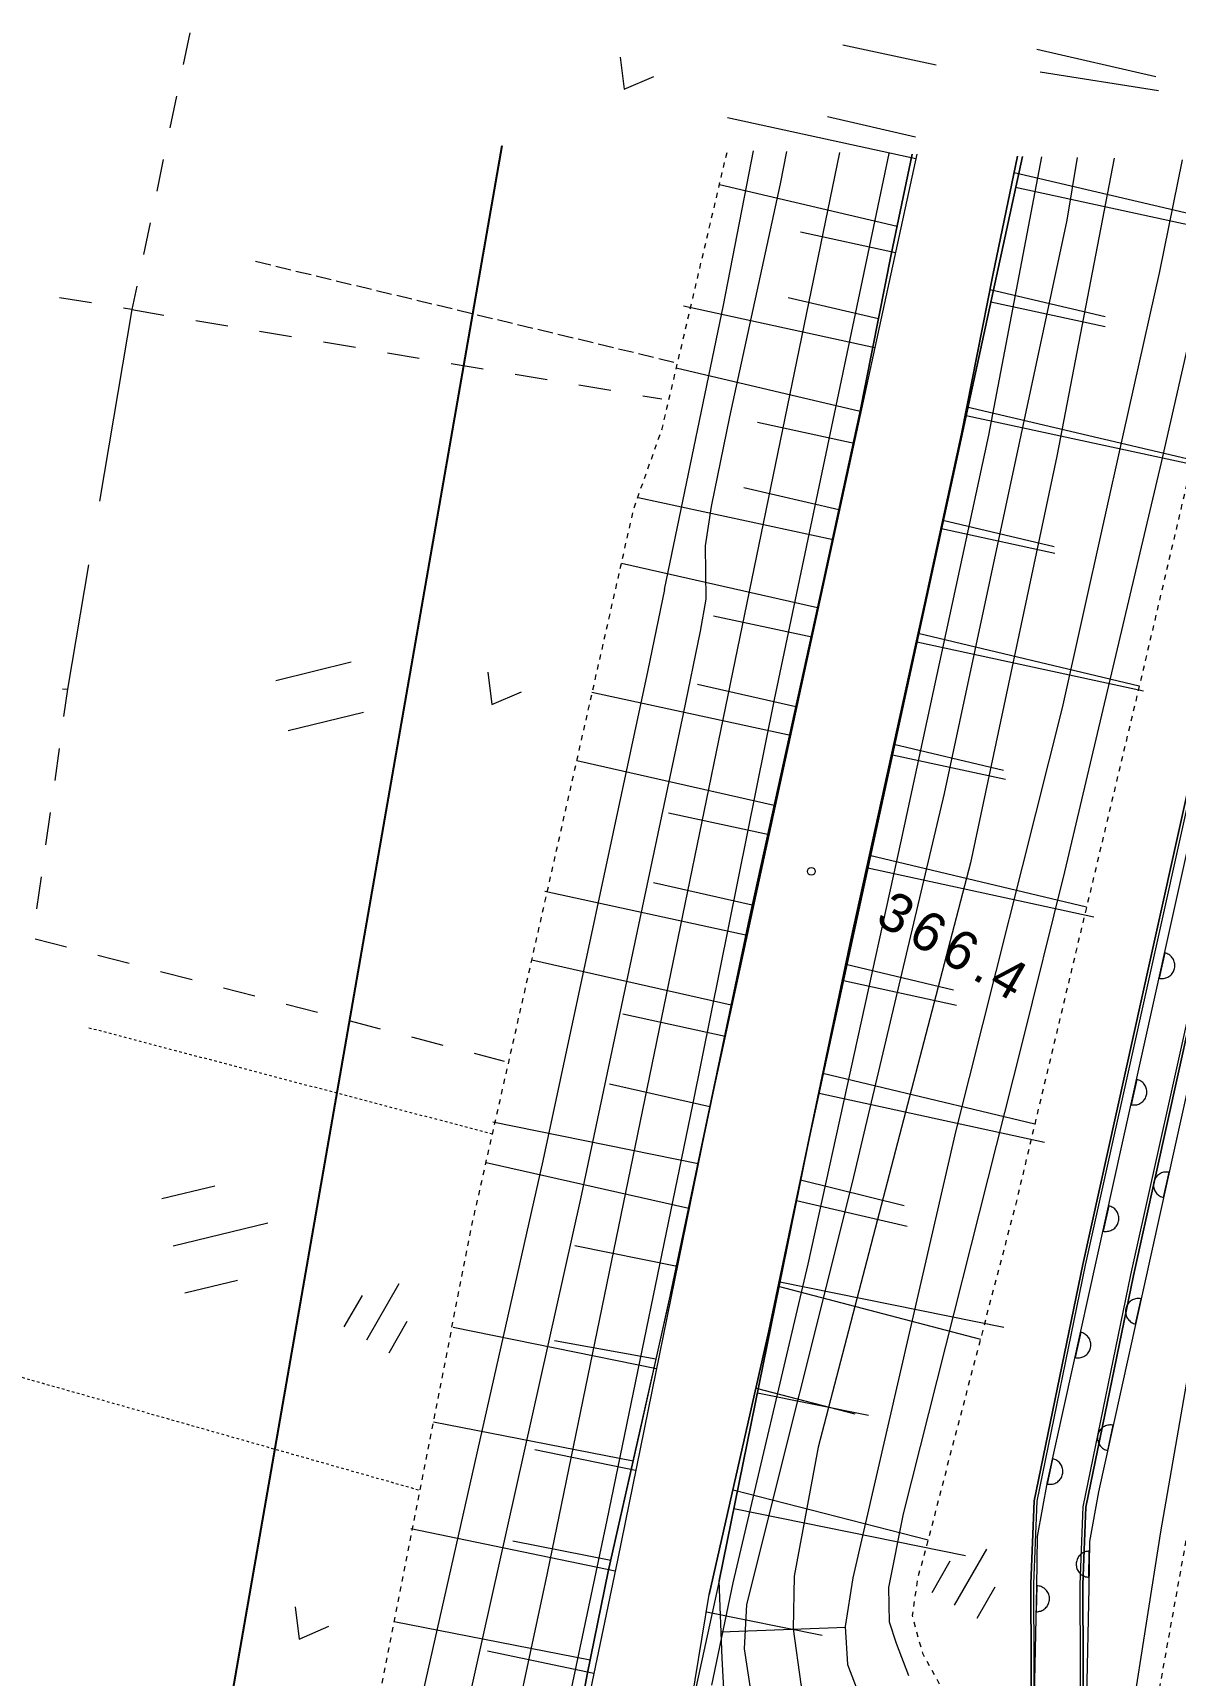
# Model space of a CAD drawing. Header units: millimetres. Extents: x -256476 to 341554, y -216330 to 457415.
# Drawn here: x -131271 to -87194, y 370672 to 434069 of the extents above; entities that cross this region are included whole.
import ezdxf

# ---------------------------------------------------------------- set-up
doc = ezdxf.new("R2010")
doc.units = ezdxf.units.MM
doc.header["$LTSCALE"] = 400
for name, pattern in [('561019', [1, 0.5, -0.5]), ('56301', [0.5, 0.25, -0.25]), ('56302', [2, 1.5, -0.5])]:
    doc.linetypes.add(name, pattern=pattern)
doc.layers.get('Defpoints').update_dxf_attribs({"color": 153})
doc.layers.add('D-BGD', color=7, linetype='Continuous', lineweight=13)
doc.layers.add('●予備設計_LP横断', color=7, linetype='Continuous', lineweight=13)
doc.styles.add('Style-WORKING', font='WORKING.shx')
doc.linetypes.add('56111', pattern='A,1.25,[30,dgnlstyle-dm500.shx,S=0.004,R=0,X=0,Y=0],1.25', length=2.5)
doc.linetypes.add('56130', pattern='A,1,-0.375,[44,dgnlstyle-dm500.shx,S=0.0012,R=0,X=0,Y=0],-0.375', length=1.75)

# ---------------------------------------------------------------- blocks, each defined once
blk = doc.blocks.new('M6334')
at = {"layer": '●予備設計_LP横断', "linetype": 'Continuous', "lineweight": 9}
for p, q in [((0, -1.25), (0, 1.25)), ((-1, -1.25), (-1, 0.15)), ((1, -1.25), (1, 0.15))]:
    blk.add_line(p, q, dxfattribs=at)
blk = doc.blocks.new('M6313')
at = {"layer": '●予備設計_LP横断', "linetype": 'Continuous', "lineweight": 9, "flags": 128}
blk.add_lwpolyline([(-0.75, 0), (0, -1), (0.75, 0)], dxfattribs=at)
blk = doc.blocks.new('M7312')
at = {"layer": '●予備設計_LP横断', "linetype": 'Continuous', "lineweight": 20}
blk.add_circle((0, -0.001), 0.15, dxfattribs=at)

msp = doc.modelspace()

# ---------------------------------------------------------------- linework, layer by layer
at = {"layer": 'D-BGD', "linetype": 'Continuous'}
for p, q in [((-125215.2, 434068.6, 363166), (-125470.3, 432846.1, 363120)), ((-96420, 432815.9), (-100021.3, 433594.1)), ((-92524.1, 433439.3), (-87938.6, 432385.4)), ((-92398.2, 432568.7), (-87830.6, 431846.3)), ((-125726, 431622.8, 363075), (-125981.1, 430400.3, 363030)), ((-97203.2, 429206), (-104462.7, 430783.6)), ((-97212.9, 430035.7), (-100612.8, 430832.1)), ((-126236.8, 429177, 362985), (-126492.8, 427955, 362939)), ((-93408.2, 428680.9), (-84416.8, 426569.7)), ((-97922.7, 426590), (-104779.6, 428199.4)), ((-93347.3, 428108.3), (-84432.8, 426179.2)), ((-126748.5, 426731.7, 362894), (-127003.6, 425509.2, 362849)), ((-97987.7, 425573.7), (-101645.9, 426373.1)), ((-94335.4, 424160.9), (-89896.2, 423119)), ((-129003.5, 423641.4, 362805), (-130237, 423845.2, 362833)), ((-98787.1, 421915.5), (-106170.6, 423518.2)), ((-98639.6, 423022.7), (-102123.2, 423840.5)), ((-94307.4, 423688.9), (-89888, 422728.8)), ((-127447.9, 423383.9, 362770), (-128700, 415990.4, 362609)), ((-127447.9, 423383.9, 362770), (-126215.5, 423176.1, 362806)), ((-124984, 422968.8, 362841), (-123751.6, 422761, 362877)), ((-122519.2, 422553.2, 362912), (-121286.8, 422345.4, 362948)), ((-120055.3, 422138.1, 362983), (-118823, 421930.3, 363019)), ((-117590.6, 421722.5, 363054), (-116359.1, 421515.2, 363090)), ((-115126.7, 421307.4, 363126), (-113894.3, 421099.6, 363161)), ((-99349.1, 419453.9), (-106441.5, 421118.6)), ((-112661.9, 420891.8, 363197), (-111430.4, 420684.5, 363232)), ((-110198, 420476.7, 363268), (-108965.7, 420268.9, 363303)), ((-107734.6, 420060.8, 363339), (-107005.7, 419938.2, 363360)), ((-95261.2, 419300.5), (-86488.1, 417406.5)), ((-95234.4, 419635.3), (-86525.2, 417590.3)), ((-99584.1, 418221.3), (-103309.3, 419024.6)), ((-100387.5, 414496.1), (-107917.2, 416125.2)), ((-100166.3, 415660.7), (-103835.1, 416505)), ((-96160.5, 415262.3), (-91861.2, 414244.8)), ((-96205.1, 414929.4), (-91834.1, 413985.6)), ((-129117.3, 413526.6, 362555), (-129929.9, 408731.8, 362450)), ((-100988.7, 411868.5), (-108561.2, 413579.1)), ((-101210.7, 410736.2), (-105006.6, 411557)), ((-97108.3, 410893.9), (-88576.9, 408859.8)), ((-97157.7, 410563.4), (-88420.5, 408666.9)), ((-121896.8, 409074), (-118982.3, 409784)), ((-101827.2, 408055.8), (-105624.3, 408913.6)), ((-102031.6, 406940.3), (-109702.6, 408604.6)), ((-121422.9, 407131.4), (-118508.3, 407841.4)), ((-130253.3, 406443.5, 362405), (-130427.4, 405205.6, 362380)), ((-98049.9, 406612.3), (-93821.7, 405604.2)), ((-102665.7, 404243.2), (-110281.6, 405963.6)), ((-98096.6, 406201), (-93739.2, 405253.4)), ((-130602.3, 403968.2, 362356), (-130777.3, 402730.7, 362331)), ((-102863.7, 403104.8), (-106738.9, 403948.2)), ((-98991.6, 402330.7), (-90610, 400332.3)), ((-130952.2, 401493.3, 362307), (-131126.3, 400255.4, 362282)), ((-99049.1, 401834.9), (-90329.3, 399948.4)), ((-103707.1, 399229.6), (-111519.4, 400928.9)), ((-103512.8, 400391.7), (-107322.9, 401252.6)), ((-131175.9, 399101.6, 362261), (-129966.3, 398785.8, 362272)), ((-128757.3, 398469.2, 362284), (-127548.6, 398153.9, 362295)), ((-104324.9, 396532.7), (-112019.4, 398270.9)), ((-126339.1, 397838.2, 362306), (-125129.6, 397522.4, 362317)), ((-99906.7, 398122.6), (-95749.1, 397131.7)), ((-123920, 397206.6, 362329), (-122710.5, 396890.8, 362340)), ((-99991.7, 397486.1), (-95634.3, 396538.5)), ((-121501, 396575.1, 362351), (-120291.5, 396259.3, 362363)), ((-119082.4, 395942.6, 362374), (-117872.9, 395626.9, 362385)), ((-104556.8, 395323.4), (-108502.6, 396184.3)), ((-116663.4, 395311.1, 362397), (-115454.7, 394995.8, 362408)), ((-114245.2, 394680, 362419), (-113082.9, 394376.4, 362430)), ((-100787.6, 393907.2), (-92607, 391956.7)), ((-105145, 392609.8), (-109023.6, 393486)), ((-100934.3, 393137.4), (-92236.8, 391252.2)), ((-105603.7, 390411.8), (-113524.2, 392023.4)), ((-105965.1, 388687), (-113785.3, 390453.6)), ((-126294, 389071.5), (-124253.8, 389566.6)), ((-101646.8, 389795.9), (-97651.9, 388798.3)), ((-101806.9, 388990.6), (-97532.7, 387998.6)), ((-125852, 387249.9), (-122207.8, 388135.6)), ((-106407.7, 386444.7), (-110352.4, 387247.4)), ((-125409.6, 385426.9), (-123368.9, 385923)), ((-102506, 385684.5), (-94707.1, 383644.9)), ((-102441.3, 385860.3), (-93807.9, 384104.3)), ((-107210.3, 382500), (-115046.5, 384097.7)), ((-107229.3, 382867.2), (-111145.9, 383582.7)), ((-103365.8, 381753.7), (-99547.3, 380764.5)), ((-103313, 381574.7), (-99027.3, 380702.9)), ((-108105.2, 378933.6), (-115814.2, 380442.4)), ((-108011.6, 378577.5), (-111903.1, 379372.6)), ((-104254.2, 377829.1), (-96721.9, 375899.4)), ((-104222.4, 377103), (-95287.8, 375289.2)), ((-108798, 374681.1), (-116689.9, 376322.4)), ((-108972.1, 375102.8), (-112752.4, 375842)), ((-105279.3, 373116.5), (-100818.3, 372209.8)), ((-109767.8, 371256.7), (-117322.6, 372735.4)), ((-104709.6, 372342.6), (-99896.5, 372528.8)), ((-109623, 370737.7), (-113721.4, 371594))]:
    msp.add_line(p, q, dxfattribs=at)
at = {"layer": 'D-BGD', "linetype": '56302'}
msp.add_line((-122676.1, 425250.1), (-106392.5, 421326.2), dxfattribs=at)
at = {"layer": 'D-BGD', "linetype": '561019', "flags": 128}
for points in [[(-157580.1, 125910.2), (-157662.6, 125654.3), (-157927, 125491.4), (-158092.5, 125556.5), (-158207, 125730.7), (-158439.4, 126833.2), (-159511.3, 135469.2), (-159906.5, 138636.4), (-160251.1, 141394), (-161250.3, 145274.1), (-162280.6, 147826), (-163349.8, 149301.1), (-163504.5, 153275.9), (-163772, 160128.8), (-163374.4, 170014.7), (-162501.2, 182389.7), (-162293.5, 185331.6), (-161610.7, 190135.3), (-159747.5, 203249.3), (-156579.4, 221721.7), (-152756.9, 239111), (-147692.1, 259980), (-144297.4, 274488.2), (-138728.7, 293328.2), (-132607.9, 310939.6), (-128030, 329396.4), (-125391.2, 340793.5), (-121737.6, 355978.7), (-121476.6, 357062.9), (-118161.7, 368448.4), (-114305.1, 388152.6), (-108075.5, 415729.5), (-107956.7, 416062.6), (-106990.1, 418781.5), (-104465.4, 429538.2)], [(-83820.8, 429108.3), (-88463.1, 409337.3), (-91429, 396897.6), (-93368.3, 388764.1), (-96204.8, 377917.9), (-96743.6, 375814.6), (-97137, 374387.8), (-97340.3, 372978.7), (-96945.3, 371518.7), (-94983.7, 367964.3), (-94586.1, 367020.6), (-94344.5, 365859.8), (-93860.2, 363254.9), (-93212.1, 359761.2), (-94532.6, 354574.3), (-97988.1, 342366.4), (-102007.2, 328399.3), (-106471.6, 312720.5), (-110552.4, 298401.4), (-110612.6, 298174.2), (-111251.7, 295772.1), (-111552.9, 292338.5), (-112747.2, 292084.9), (-113321.4, 291962.8)], [(8612.4, 341090.3), (8399.8, 339984.1), (8256.4, 339234.9), (-4069.2, 340850.2), (-29590.4, 344642.1), (-49525.1, 347515.9), (-70926.3, 350900.4), (-87686.9, 353639.3), (-87703, 353647.4), (-88276.6, 353929.9), (-88701.7, 354576.8), (-88874.4, 355753.3), (-88412.6, 366690.1), (-84658.4, 387622.7), (-80197.7, 416157.5), (-79753.7, 416560.9), (-78400.7, 416663.2), (-71176.3, 415213.1), (-57650.5, 412497.2), (-49694.1, 410562.9), (-50114.4, 409281.9), (-50216.2, 408972.4)]]:
    msp.add_lwpolyline(points, dxfattribs=at)
at = {"layer": 'D-BGD', "linetype": 'Continuous', "flags": 128}
for points in [[(-97345.9, 429389.9), (-98145, 425510.7), (-99359.7, 419400.3), (-100758.4, 412915.7), (-103621.2, 399898.8), (-106359.1, 386802.1), (-107844.2, 380086.9), (-109070.2, 374669.2), (-109882.6, 370695.4), (-110735.9, 366102.7), (-112183.6, 359119.2), (-114599.4, 349115.4), (-119388, 331759), (-123075, 318865.2), (-123827.9, 316231), (-129344.4, 297688.6), (-134447.6, 279929.3)], [(-109070.2, 374669.2), (-106775.5, 384809.5), (-103621.2, 399898.8), (-100758.4, 412915.7), (-99359.7, 419400.3), (-98145, 425510.7), (-97345.9, 429389.9)], [(-106250.4, 367195.8), (-105169.5, 373785.8), (-102866.7, 383958.3), (-99710.7, 399060.5), (-96851, 412064.1), (-95442.4, 418588), (-94224.8, 424717.6), (-93279.6, 429305.3)], [(-93279.6, 429305.3), (-94224.8, 424717.6), (-95442.4, 418588), (-96851, 412064.1), (-99710.7, 399060.5), (-102866.7, 383958.3), (-105169.5, 373785.8)], [(-80316.3, 429035.3), (-83225.6, 419032.9), (-85429.9, 410562.7), (-88154, 398266.6), (-90760.3, 386518.7), (-92636.1, 377404.1), (-92759.4, 374203.8), (-92717.3, 364821.8), (-93212.1, 359761.2), (-94532.6, 354574.3), (-97988.1, 342366.4), (-102007.2, 328399.3), (-103377.1, 323588), (-103855.6, 321906.8), (-106471.6, 312720.5), (-110221.6, 299560.8), (-110211.6, 299301.3), (-110185.3, 298636.7), (-109800.3, 298469.7), (-108853.3, 298060.3), (-108504.5, 298566.8), (-108369.4, 298763.7)], [(-108023.5, 299977.8), (-104548.5, 312173.3), (-100084.7, 327849.1), (-96611.2, 339919.7), (-96064.6, 341817.8), (-94717.8, 346576.7), (-92601.1, 354055.7), (-91236.5, 359415.7), (-90716.7, 364728.4), (-90759.4, 374169.5), (-90644.6, 377162.5), (-88804.6, 386100.5), (-86201, 397833.7), (-83485.6, 410094.5), (-81730.3, 416834.3), (-81296.6, 418502), (-78245.3, 428992.2)], [(-114599.4, 349115.4), (-112183.6, 359119.2), (-110735.9, 366102.7), (-109882.6, 370695.4), (-109070.2, 374669.2)], [(-106503, 346931), (-105103.3, 353818.7), (-104778.2, 356252.4), (-104645.1, 357457.3), (-104699.3, 359353.6), (-104985.3, 360521.5), (-106228.9, 365461.4), (-106250.4, 367195.8), (-105169.5, 373785.8)]]:
    msp.add_lwpolyline(points, dxfattribs=at)
for points, elevation in [([(-128877.5, 279335.5), (-123997, 295030), (-118639.8, 310546.3), (-115284.2, 321852), (-112721.8, 330116.4), (-109192.1, 329494.6), (-105361, 343710.5), (-102863.7, 353252.2), (-102054.8, 357019.2), (-101533.8, 359294.2), (-101333.1, 361244.6), (-101305.7, 363080.1), (-101728.3, 365128.2), (-102312.1, 366707.1), (-103552.8, 370008.6), (-103812.7, 371687.5), (-103715, 373400.7), (-99638.2, 389693.3), (-96088.9, 404703.2), (-91354.9, 426840.8), (-90956, 429256.9)], 365000), ([(-89548.7, 429227.6), (-91753.5, 417723.7), (-95090.7, 402023.2), (-100968.6, 379472.7), (-101898.8, 374497.5), (-101926.8, 372466.2), (-101637, 370321.5), (-100985.8, 367830.6), (-100267, 365645.8), (-99610.7, 363518.7), (-99395.6, 360844.9), (-99879.8, 358208.5), (-103128.6, 343637.2), (-106561.9, 330253.9), (-110486.3, 315974), (-111976.8, 310706.1), (-116049.5, 311543), (-121895.1, 294829.9), (-123913.3, 288274.7), (-126570.1, 280213.4)], 364000), ([(-102190.7, 429490.8), (-102439.3, 428245.6), (-104384.9, 419240.3), (-105100.5, 415784.1), (-105333.7, 414268.8), (-105304.2, 412209.1), (-105521.6, 410974.1), (-106180.2, 407787.5), (-110141.2, 389055.6), (-115156.2, 366583.6), (-126062.3, 323741.6)], 364000), ([(-100149.1, 429448.3), (-111424.7, 374608.4), (-113268, 366013.8), (-114857.1, 359404.5), (-124147.3, 323685.9)], 365000), ([(-111810.1, 363882.7), (-109114.1, 376649.5), (-105800.8, 392693.6), (-102651.3, 408340.4), (-98232.2, 429408.4)], 366000), ([(-106898.1, 412578.6), (-104616.3, 423561.4), (-103460.9, 429517.3)], 363000), ([(-92345.2, 429285.8), (-94389.7, 418541.2), (-97786.1, 402802.1), (-101371.2, 386536), (-104261.8, 374235.2), (-105086.6, 370280.1)], 366000), ([(-80212.8, 429033.2), (-83129, 419006.3), (-85332.7, 410539.2), (-88056.7, 398245.3), (-90662.5, 386498.3), (-92536.9, 377392), (-92659.2, 374201.5), (-92617.2, 364817.3), (-93113.6, 359743.8), (-94435.6, 354548.5), (-97892, 342338.8), (-101911.1, 328371.8), (-103281.1, 323560.5), (-103759.6, 321879.3), (-106375.5, 312693), (-110125.5, 299533.2), (-108465.5, 298791.2)], 361000), ([(-108465.5, 298791.2), (-104644.5, 312200.9), (-100180.7, 327876.6), (-96707.3, 339947.3), (-96160.6, 341845.4), (-94813.9, 346604.2), (-92698.2, 354081.5), (-91334.9, 359433), (-90816.8, 364732.8), (-90859.6, 374171.8), (-90743.8, 377174.5), (-88902.4, 386120.9), (-86298.3, 397855.1), (-83582.8, 410118.1), (-81826.5, 416859.6), (-81393.1, 418528.7), (-78348.8, 428994.3)], 361000), ([(-86921.4, 429172.9), (-87793.2, 424858.1), (-89200.6, 418585), (-91548.7, 408010.6), (-95651.1, 391693.4), (-99629, 374426.9), (-99923.5, 372550), (-99833.4, 371087.6), (-99238.1, 369506.6)], 363000), ([(-97463.8, 370644.8), (-97942.5, 371896.9), (-98211.5, 372717.1), (-98236.7, 374058), (-97678.2, 376899.7), (-93112.6, 394989.9), (-91446, 401683.8), (-87714.2, 417482.7), (-85064.2, 429134.2)], 362000), ([(-106898.1, 412578.6), (-107542.7, 409464.6), (-111596.2, 390527.5), (-116750.5, 367670.7), (-127977.6, 323798.7)], 363000)]:
    msp.add_lwpolyline(points, dxfattribs=dict(at, elevation=elevation))
at = {"layer": 'D-BGD', "linetype": '56111'}
for points in [[(-110552.4, 298401.4), (-106471.6, 312720.5), (-102007.2, 328399.3), (-97988.1, 342366.4), (-94532.6, 354574.3), (-93212.1, 359761.2), (-92717.3, 364821.8), (-92759.4, 374203.8), (-92636.1, 377404.1), (-90760.3, 386518.7), (-88154, 398266.6), (-85429.9, 410562.7), (-83225.6, 419032.9), (-80316.3, 429035.3)], [(-78245.3, 428992.2), (-81296.6, 418502), (-83485.6, 410094.5), (-86201, 397833.7), (-88804.6, 386100.5), (-90644.6, 377162.5), (-90759.4, 374169.5), (-90716.7, 364728.4), (-91236.5, 359415.7), (-92601.1, 354055.7), (-96064.6, 341817.8), (-100084.7, 327849.1), (-104548.5, 312173.3), (-108694.8, 297619.7)]]:
    msp.add_lwpolyline(points, dxfattribs=at)
at = {"layer": 'D-BGD', "linetype": 'Continuous', "extrusion": (0.015084, -0.039677, 0.999099), "elevation": 343722.2}
msp.add_lwpolyline([(31823, 456817.7), (31325.4, 456040.3), (31042, 456205.2)], dxfattribs=at)
at = {"layer": 'D-BGD', "linetype": '56130', "flags": 128}
msp.add_lwpolyline([(37213.4, 394443.2), (36067.6, 394590.9), (22642.7, 397054.9), (11989, 398918), (-639.9, 401404.4), (-21295.3, 405366), (-40039.8, 408747.1), (-46058.7, 410135.2), (-49599.9, 410951.6), (-57564.2, 412888.2), (-58714.2, 413119), (-71794.8, 416079.6), (-80496.8, 418049.2), (-83117, 402932), (-87752.4, 376208.2), (-88863.2, 369151), (-89268.9, 363532.8), (-89752.3, 356848.6), (-90010, 352985), (-90015, 352914.1), (-75280.4, 350571.5), (-56286.5, 347281.2), (-49763.7, 346240), (-36795.7, 344169), (-21823.7, 342273.5), (-6364.9, 340012.9), (-405.3, 339045.2), (6832.2, 337860.9), (15104, 336513.4), (27132, 334633.1), (37649.9, 333199.9), (53914.8, 331219.9), (60661.4, 330546)], dxfattribs=at)
at = {"layer": 'D-BGD', "linetype": 'Continuous', "extrusion": (0.009326, -0.021296, 0.99973), "elevation": 352435.9}
msp.add_lwpolyline([(44768.8, 434922.8), (44936.8, 434836.8), (44379.4, 433933.5)], dxfattribs=at)
at = {"layer": 'D-BGD', "linetype": 'Continuous'}
for points, elevation in [([(-87595, 398550.9), (-87811.2, 397574.8), (-87767.4, 397566.8), (-87724.1, 397563.9), (-87681.5, 397563.6), (-87637, 397566.9), (-87594.4, 397574.7), (-87552.1, 397586.1), (-87511.4, 397600.8), (-87471.8, 397619.5), (-87433.4, 397640.2), (-87398.7, 397666.4), (-87364.4, 397693.9), (-87333.9, 397724.9), (-87306.4, 397758.7), (-87280.2, 397794.3), (-87259.1, 397833), (-87241.7, 397871.4), (-87226.3, 397912.1), (-87214.4, 397954.9), (-87207, 397997.9), (-87204, 398041.2), (-87203.3, 398084.6), (-87207, 398128.3), (-87214.8, 398170.8), (-87226.3, 398213.2), (-87240.4, 398254.8), (-87259.7, 398293.5), (-87280.3, 398331.9), (-87306, 398367.4), (-87334.1, 398400.9), (-87365, 398431.3), (-87398.3, 398459.7), (-87434.5, 398485.1), (-87472.6, 398507), (-87511, 398524.5), (-87551.8, 398539.8), (-87595, 398550.9)], 362239), ([(-88675.2, 393669.9), (-88891.4, 392693.8), (-88848.3, 392686.3), (-88804.7, 392682), (-88762.2, 392681.8), (-88718.5, 392685.5), (-88675.4, 392694.2), (-88632.7, 392704.3), (-88592, 392718.9), (-88553.3, 392738.2), (-88514.4, 392759.7), (-88478.8, 392785.4), (-88445, 392812.1), (-88414.9, 392844.4), (-88386.6, 392877.7), (-88361.7, 392912.9), (-88339.8, 392951.1), (-88321.8, 392990.4), (-88306.4, 393031.1), (-88295, 393073), (-88288, 393117.4), (-88284.1, 393160.2), (-88283.9, 393202.7), (-88287.6, 393246.4), (-88295.5, 393289), (-88306.4, 393332.2), (-88321.1, 393372.9), (-88339.8, 393412.5), (-88361.8, 393450.5), (-88387.5, 393486.1), (-88414.2, 393519.9), (-88446, 393550.8), (-88479.8, 393578.3), (-88515.1, 393603.2), (-88553.2, 393625.1), (-88592.5, 393643.1), (-88633.3, 393658.5), (-88675.2, 393669.9)], 362170), ([(-87638.1, 389107.1), (-87421.9, 390083.2), (-87465.8, 390091.1), (-87508.6, 390094.9), (-87551.6, 390094.3), (-87595.3, 390090.6), (-87638.7, 390083.2), (-87680.5, 390072.7), (-87721.7, 390057.1), (-87760.9, 390039.3), (-87798.9, 390017.3), (-87834.4, 389991.6), (-87868.7, 389964), (-87899.2, 389933.1), (-87926.7, 389899.3), (-87951.6, 389864), (-87973.5, 389825.8), (-87991.5, 389786.6), (-88006.8, 389745.8), (-88018.2, 389703.9), (-88026.1, 389660), (-88029.1, 389616.7), (-88029.3, 389574.2), (-88026.1, 389529.7), (-88018.3, 389487.1), (-88006.8, 389444.8), (-87992.2, 389404), (-87973.4, 389364.4), (-87952, 389325.5), (-87925.7, 389290.9), (-87899, 389257.1), (-87867.2, 389226.1), (-87833.5, 389198.6), (-87798.2, 389173.7), (-87760, 389151.8), (-87720.7, 389133.8), (-87680, 389118.5), (-87638.1, 389107.1)], 362130), ([(-89756.7, 388788.5), (-89972.9, 387812.4), (-89929, 387804.5), (-89886.2, 387800.6), (-89843.2, 387801.3), (-89799.5, 387805), (-89756.9, 387812.8), (-89714.2, 387822.9), (-89673.5, 387837.5), (-89634.8, 387856.8), (-89595.9, 387878.3), (-89560.3, 387904), (-89526, 387931.6), (-89495.6, 387962.5), (-89468.1, 387996.3), (-89443.2, 388031.6), (-89421.2, 388069.7), (-89403.3, 388109), (-89387.9, 388149.8), (-89376.5, 388191.7), (-89368.6, 388235.5), (-89365.6, 388278.8), (-89365.4, 388321.4), (-89368.6, 388365.9), (-89376.5, 388408.5), (-89387.9, 388450.8), (-89402.6, 388491.5), (-89421.3, 388531.1), (-89441.9, 388569.5), (-89469, 388604.7), (-89495.7, 388638.5), (-89526.6, 388668.9), (-89560.4, 388696.4), (-89596.1, 388722.7), (-89634.7, 388743.8), (-89673.1, 388761.2), (-89713.9, 388776.6), (-89756.7, 388788.5)], 362101), ([(-88717.3, 384225.6), (-88501.1, 385201.7), (-88545, 385209.6), (-88588.3, 385212.6), (-88630.9, 385212.8), (-88675.4, 385209.5), (-88718, 385201.7), (-88760.3, 385190.3), (-88801, 385175.6), (-88840.6, 385156.9), (-88878.1, 385135.8), (-88913.7, 385110.1), (-88948, 385082.5), (-88978.4, 385051.6), (-89005.9, 385017.8), (-89030.8, 384982.5), (-89052.8, 384944.3), (-89070.7, 384905.1), (-89086.1, 384864.3), (-89098, 384821.5), (-89105.4, 384778.5), (-89108.4, 384735.2), (-89109.1, 384691.8), (-89105.4, 384648.1), (-89097.5, 384605.6), (-89086.1, 384563.3), (-89072, 384521.7), (-89052.7, 384482.9), (-89031.2, 384444), (-89005, 384409.4), (-88978.3, 384375.6), (-88947.4, 384345.1), (-88912.7, 384317.1), (-88877.9, 384291.3), (-88839.3, 384270.3), (-88800, 384252.3), (-88760.1, 384237.5), (-88717.3, 384225.6)], 362060), ([(-90838.2, 383907.1), (-91054.4, 382931), (-91011.3, 382923.6), (-90967.2, 382920.1), (-90924.7, 382919.9), (-90881, 382923.6), (-90838.4, 382931.5), (-90795.2, 382942.4), (-90754.5, 382957), (-90715.8, 382976.3), (-90677.4, 382996.9), (-90641.8, 383022.6), (-90607.5, 383050.2), (-90577.9, 383081.6), (-90549.6, 383114.9), (-90524.7, 383150.2), (-90502.7, 383188.3), (-90484.8, 383227.6), (-90469.4, 383268.4), (-90457.5, 383311.1), (-90450.1, 383354.2), (-90447.1, 383397.4), (-90446.4, 383440.9), (-90450.1, 383484.5), (-90458, 383527.1), (-90469.4, 383569.4), (-90483.6, 383611), (-90502.8, 383649.8), (-90524.3, 383688.6), (-90550, 383724.2), (-90577.2, 383757.1), (-90608.1, 383787.6), (-90642.8, 383815.6), (-90677.6, 383841.3), (-90715.7, 383863.3), (-90755, 383881.2), (-90795.4, 383895.2), (-90838.2, 383907.1)], 362033), ([(-89796.6, 379344.1), (-89581.3, 380320.7), (-89624.3, 380328.1), (-89667.6, 380331), (-89711, 380331.8), (-89754.7, 380328), (-89797.2, 380320.2), (-89839.5, 380308.8), (-89880.3, 380294.1), (-89919.9, 380275.4), (-89958.3, 380254.8), (-89992.9, 380228.6), (-90027.2, 380201), (-90057.7, 380170.1), (-90085.2, 380136.3), (-90110.6, 380100.1), (-90132.5, 380062), (-90150, 380023.6), (-90165.4, 379982.8), (-90177.2, 379940), (-90184.7, 379897), (-90187.6, 379853.7), (-90188.4, 379810.3), (-90184.6, 379766.6), (-90176.8, 379724.1), (-90165.4, 379681.8), (-90151.2, 379640.2), (-90132, 379601.4), (-90111.3, 379563), (-90084.8, 379527), (-90057.6, 379494.1), (-90026.6, 379463.6), (-89992.8, 379436.1), (-89957.2, 379409.8), (-89919, 379387.9), (-89880.6, 379370.4), (-89839.4, 379355.9), (-89796.6, 379344.1)], 361990), ([(-91919.7, 379025.7), (-92135.9, 378049.6), (-92092.8, 378042.2), (-92048.7, 378038.7), (-92006.1, 378038.5), (-91962.5, 378042.2), (-91919.9, 378050.1), (-91877.6, 378061.5), (-91836, 378075.7), (-91797.3, 378094.9), (-91758.9, 378115.5), (-91723.3, 378141.2), (-91689.9, 378169.3), (-91659.4, 378200.2), (-91631.1, 378233.5), (-91605.7, 378269.7), (-91583.7, 378307.8), (-91566.3, 378346.2), (-91550.9, 378387), (-91539, 378429.8), (-91532.5, 378473.3), (-91528.6, 378516.1), (-91527.9, 378559.5), (-91531.6, 378603.2), (-91539.5, 378645.7), (-91550.9, 378688), (-91565.1, 378729.6), (-91584.3, 378768.4), (-91605.8, 378807.3), (-91631.5, 378842.8), (-91658.7, 378875.7), (-91690.5, 378906.7), (-91723.8, 378935.1), (-91759.1, 378960), (-91797.2, 378981.9), (-91836.5, 378999.8), (-91877.3, 379015.2), (-91919.7, 379025.7)], 361966), ([(-90520.2, 374455.3), (-90505.1, 375454.8), (-90548.6, 375453.3), (-90591.9, 375448.2), (-90633.6, 375439.8), (-90676.4, 375427.5), (-90715.9, 375411), (-90756, 375391.4), (-90793.2, 375368.9), (-90827.9, 375342.7), (-90860.4, 375314.1), (-90890.5, 375281.8), (-90918, 375248), (-90941.2, 375211.8), (-90962.3, 375173.1), (-90979.3, 375133.3), (-90993, 375091.6), (-91003, 375050.1), (-91009.6, 375006.5), (-91012.5, 374963.3), (-91011.5, 374918.8), (-91005.6, 374875.1), (-90997.2, 374833.4), (-90984.4, 374791.4), (-90968.4, 374751), (-90949.7, 374711.4), (-90927.2, 374674.3), (-90901, 374639.6), (-90871.5, 374606.5), (-90839.2, 374576.4), (-90806.3, 374549.4), (-90769.2, 374525.8), (-90730.5, 374504.7), (-90690.7, 374487.6), (-90649, 374474), (-90607.5, 374464), (-90563.9, 374457.4), (-90520.2, 374455.3)], 362296), ([(-92529.9, 374121.5), (-92552.2, 373121.5), (-92508.6, 373123), (-92465.3, 373128.1), (-92422.7, 373136), (-92381.3, 373147.9), (-92340.4, 373164.8), (-92300.8, 373183.5), (-92263.7, 373206), (-92229, 373232.2), (-92195.6, 373260.3), (-92165.5, 373292.6), (-92138, 373326.4), (-92113.9, 373362.2), (-92092.9, 373400.8), (-92074.9, 373440.1), (-92061.3, 373481.8), (-92051.3, 373523.4), (-92044.7, 373566.9), (-92041.2, 373611), (-92042.7, 373654.6), (-92047.8, 373697.9), (-92055.7, 373740.4), (-92067.6, 373781.9), (-92083.6, 373822.3), (-92103.2, 373862.4), (-92125.7, 373899.5), (-92151.9, 373934.2), (-92180, 373967.6), (-92212.3, 373997.7), (-92245.2, 374024.7), (-92281.9, 374049.3), (-92320.5, 374070.3), (-92359.8, 374088.3), (-92401.6, 374101.9), (-92443.1, 374111.9), (-92486.6, 374118.5), (-92529.9, 374121.5)], 362271)]:
    msp.add_lwpolyline(points, close=True, dxfattribs=dict(at, elevation=elevation))
at = {"layer": 'D-BGD', "linetype": '56301', "flags": 128}
for points in [[(-113536.1, 391557.3), (-118911.5, 392971.2), (-129138.2, 395661.5)], [(-131689, 382170), (-117992.5, 378282.2), (-116329.8, 377809.8)]]:
    msp.add_lwpolyline(points, dxfattribs=at)
at = {"layer": 'D-BGD', "linetype": 'Continuous'}
for points in [[(-97164.5, 429386.2, 366962.2), (-105314.8, 391837.5, 366780), (-105330, 391730.8, 366780), (-108715.1, 375106.4, 367500), (-113249.4, 353352.2, 366990), (-123088.4, 318095.5, 366600), (-127878.5, 301113.7, 366690), (-139832.1, 259609.7, 366640), (-147094.6, 231765, 366750), (-150537.8, 215220, 366780), (-152572, 203032.5, 366870), (-155580.3, 181946.8, 366560), (-157252.9, 179759.3, 366000), (-157940.8, 178482.3, 365710), (-158195.3, 177417.5, 365510), (-158855.8, 175225, 365400), (-161178.9, 163076.7, 364540), (-162626.4, 155281.1, 364040), (-163127.4, 154369.4, 364030), (-163712.9, 153852.5, 364020), (-164666.9, 153316.6, 363750), (-166068.4, 152864.9, 363750)], [(-113092.3, 293306.4, 364100), (-113455.3, 295925.7, 364140), (-113817.3, 299409.5, 364200), (-113802.8, 301662, 364500), (-113570.7, 304193, 364370), (-104687, 356389.1, 366860), (-104030.8, 361283.1, 366860), (-104083.3, 362074.6, 366910), (-104209.5, 362677.7, 366940), (-104333.4, 365171.1, 367040), (-104678.7, 371332.8, 367140), (-104787.7, 374313.7, 367140), (-101393.7, 391013.8, 366780), (-101280.6, 391571.7, 366780), (-93084.9, 429301.2, 366965.2)], [(-97164.5, 429386.2, 366962.2), (-105314.8, 391837.5, 366780), (-105330, 391730.8, 366780)], [(-93084.9, 429301.2, 366965.2), (-101280.6, 391571.7, 366780)], [(-110399.6, 298633.1, 362560), (-108553, 304353.8, 362440), (-103857.3, 320790.2, 362320), (-97950.4, 341882.2, 362460), (-94918.6, 352735, 362540), (-92598.8, 361125, 362240), (-92625, 369848.4, 362520), (-92531.1, 374085.2, 362240), (-92498.9, 376027.5, 362350), (-92116.4, 378137.6, 361960), (-89244.2, 391100.7, 362140), (-86122.3, 405200.5, 362340), (-82636.4, 420475.2, 362250), (-80203.1, 429033, 362201)], [(-78132.6, 428989.8, 362198.4), (-80694.1, 419981.6, 362250), (-81136.8, 418067.6, 362260), (-84172.3, 404760.2, 362340), (-87215.2, 391018.6, 362150), (-90150.2, 377745.6, 361960), (-90498.7, 375835.2, 362350), (-90526.8, 374040.4, 362240), (-90619.4, 369826, 362520), (-90607.5, 360857, 362240), (-92992.5, 352193, 362540), (-101931.2, 320248.2, 362320), (-106631.9, 303803.2, 362440), (-107884.6, 299436.6, 362510), (-108407.7, 297603.5, 362540)], [(-89244.2, 391100.7, 362140), (-86122.3, 405200.5, 362340), (-82636.4, 420475.2, 362250), (-80203.1, 429033, 362201)], [(-78132.6, 428989.8, 362198.4), (-80694.1, 419981.6, 362250), (-81136.8, 418067.6, 362260), (-84172.3, 404760.2, 362340), (-87215.2, 391018.6, 362150)], [(-105330, 391730.8, 366780), (-108715.1, 375106.4, 367500), (-113249.4, 353352.2, 366990), (-123088.4, 318095.5, 366600), (-127878.5, 301113.7, 366690)], [(-101280.6, 391571.7, 366780), (-101393.7, 391013.8, 366780), (-104787.7, 374313.7, 367140), (-106278.6, 367465.8, 367250), (-106584, 365911.2, 367170), (-106490.5, 365130.7, 366860), (-106160.1, 364341, 366810), (-104209.5, 362677.7, 366940), (-104083.3, 362074.6, 366910), (-104030.8, 361283.1, 366860), (-104687, 356389.1, 366860)], [(-108553, 304353.8, 362440), (-103857.3, 320790.2, 362320), (-97950.4, 341882.2, 362460), (-94918.6, 352735, 362540), (-92598.8, 361125, 362240), (-92625, 369848.4, 362520), (-92531.1, 374085.2, 362240), (-92498.9, 376027.5, 362350), (-92116.4, 378137.6, 361960), (-89244.2, 391100.7, 362140)], [(-87215.2, 391018.6, 362150), (-90150.2, 377745.6, 361960), (-90498.7, 375835.2, 362350), (-90526.8, 374040.4, 362240), (-90619.4, 369826, 362520), (-90607.5, 360857, 362240), (-92992.5, 352193, 362540), (-101931.2, 320248.2, 362320), (-106631.9, 303803.2, 362440)]]:
    msp.add_polyline3d(points, dxfattribs=at)
at = {"layer": 'Defpoints', "linetype": 'Continuous', "flags": 128}
msp.add_lwpolyline([(-182340.8, -41298.2), (-182905.8, 29763.4), (-113155.3, 429719.1)], dxfattribs=at)

# ---------------------------------------------------------------- block references
at = {"layer": 'D-BGD', "linetype": 'Continuous', "lineweight": 9, "xscale": 1000, "yscale": 1000, "zscale": 1000, "rotation": 330.1091246385173}
for name, p in [('M6313', (-107957.7, 432757.9)), ('M6313', (-113066.2, 409009.7)), ('M6334', (-117765, 384701.8)), ('M6334', (-95078.5, 374451.4)), ('M6313', (-120496.3, 372931.2))]:
    msp.add_blockref(name, p, dxfattribs=at)
at = {"layer": 'D-BGD', "linetype": 'Continuous', "lineweight": 20, "xscale": 1000, "yscale": 1000, "zscale": 1000, "rotation": 330.1091246385173}
msp.add_blockref('M7312', (-101234.1, 401699.8, 366365), dxfattribs=at)

# ---------------------------------------------------------------- texts
at = {"layer": 'D-BGD', "linetype": 'Continuous', "insert": (-98820.8, 399704.3), "char_height": 1500, "attachment_point": 7, "rotation": 330.109125, "line_spacing_factor": 0.722892, "style": 'Style-WORKING'}
msp.add_mtext('\\T1.284;366.4', dxfattribs=at)

doc.saveas('drawing.dxf')
